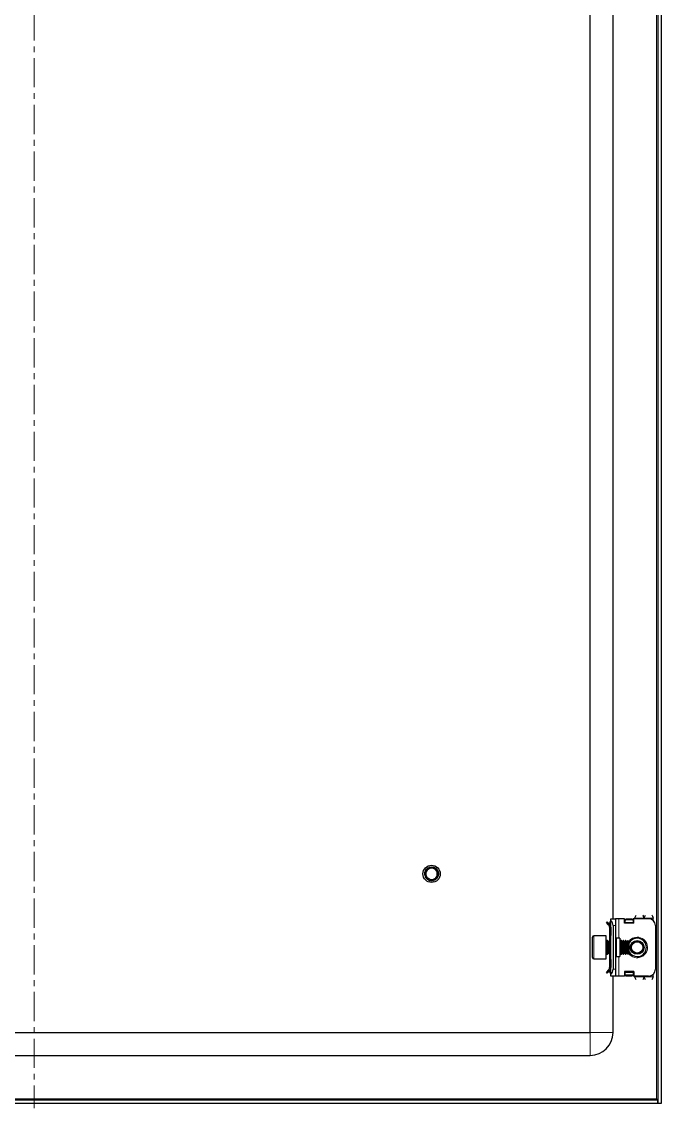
# Model space of a CAD drawing. Header units: millimetres. Extents: x -261 to 1184, y -353 to 966.
# Drawn here: x 905 to 1183.5, y -190.4 to 282.4 of the extents above; entities that cross this region are included whole.
import ezdxf

# ---------------------------------------------------------------- set-up
doc = ezdxf.new("R2010")
doc.units = ezdxf.units.MM
doc.linetypes.add('CENTERX2', pattern=[20.32, 12.7, -2.54, 2.54, -2.54])
doc.layers.add('FORMAT', color=7, linetype='Continuous')

msp = doc.modelspace()

# ---------------------------------------------------------------- linework, layer by layer
at = {"color": 7, "linetype": 'Continuous', "lineweight": 25}
for p, q in [((1181.98, 772.59), (1181.98, -188.41)), ((1183.48, 772.59), (1183.48, -188.41)), ((1152.48, -157.41), (1152.48, 741.59)), ((1162.48, -107.91), (1162.48, 692.09)), ((1080.48, -88.41), (1080.48, -88.41)), ((1080.49, -88.22), (1080.55, -87.91)), ((1080.49, -88.22), (1080.49, -88.27)), ((1080.51, -88.01), (1080.5, -88.06)), ((1080.55, -87.81), (1080.54, -87.86)), ((1080.59, -87.61), (1080.58, -87.66)), ((1080.65, -87.43), (1080.63, -87.48)), ((1080.7, -87.29), (1080.8, -87.11)), ((1080.71, -87.3), (1080.82, -87.11)), ((1081.19, -89.28), (1081.03, -88.87)), ((1081.22, -86.45), (1081.38, -86.32)), ((1081.25, -86.48), (1081.36, -86.29)), ((1081.95, -85.84), (1082.22, -85.71)), ((1082.51, -85.58), (1082.79, -85.51)), ((1082.89, -85.47), (1082.84, -85.48)), ((1084.02, -85.46), (1083.98, -85.46)), ((1084.2, -85.5), (1084.16, -85.49)), ((1084.38, -85.55), (1084.34, -85.54)), ((1084.56, -85.61), (1084.52, -85.6)), ((1084.92, -85.78), (1084.87, -85.75)), ((1085.09, -85.88), (1085.05, -85.86)), ((1085.26, -86), (1085.22, -85.97)), ((1085.26, -86), (1085.47, -86.18)), ((1085.43, -86.13), (1085.39, -86.1)), ((1085.58, -86.26), (1085.54, -86.23)), ((1085.71, -86.4), (1085.68, -86.37)), ((1086.3, -87.38), (1086.3, -87.37)), ((1086.4, -89.12), (1086.32, -89.35)), ((1086.36, -87.55), (1086.34, -87.51)), ((1086.35, -89.31), (1086.36, -89.26)), ((1086.4, -87.73), (1086.39, -87.69)), ((1086.4, -89.12), (1086.41, -89.07)), ((1086.44, -87.91), (1086.43, -87.87)), ((1086.44, -88.92), (1086.45, -88.87)), ((1086.47, -88.1), (1086.46, -88.06)), ((1086.48, -88.3), (1086.46, -88.54)), ((1086.48, -88.51), (1086.46, -88.76)), ((1086.47, -88.71), (1086.47, -88.66)), ((1086.48, -88.3), (1086.48, -88.25)), ((1086.48, -88.51), (1086.48, -88.46)), ((1081.32, -90.49), (1081.2, -90.36)), ((1081.21, -90.37), (1081.23, -90.39)), ((1081.32, -90.49), (1081.36, -90.53)), ((1081.47, -90.63), (1081.5, -90.67)), ((1081.62, -90.77), (1081.66, -90.8)), ((1081.79, -90.89), (1081.83, -90.92)), ((1082.32, -91.18), (1082.36, -91.2)), ((1083.29, -91.41), (1084.03, -91.34)), ((1084.17, -91.33), (1084.22, -91.32)), ((1084.56, -91.21), (1084.33, -91.29)), ((1084.36, -91.28), (1084.41, -91.27)), ((1084.56, -91.21), (1084.6, -91.2)), ((1084.75, -91.13), (1084.79, -91.11)), ((1085.11, -90.94), (1084.91, -91.05)), ((1084.93, -90.97), (1084.98, -91.02)), ((1084.93, -91.04), (1084.98, -91.02)), ((1161.48, -107.91), (1163.48, -107.91)), ((1161.48, -108.68), (1161.48, -107.91)), ((1161.48, -132.15), (1161.48, -108.68)), ((1163.48, -107.91), (1163.48, -110.91)), ((1164.98, -107.91), (1163.48, -107.91)), ((1167.48, -107.91), (1164.98, -107.91)), ((1167.48, -109.91), (1167.48, -107.91)), ((1167.73, -108.29), (1168.23, -107.94)), ((1168.23, -108.29), (1167.73, -108.65)), ((1167.73, -108.65), (1167.73, -108.29)), ((1167.73, -109.56), (1167.73, -108.65)), ((1168.23, -107.94), (1168.23, -108.29)), ((1168.23, -107.94), (1170.73, -107.94)), ((1168.23, -108.29), (1170.73, -108.29)), ((1170.73, -108.29), (1170.73, -107.94)), ((1170.73, -107.94), (1171.23, -108.29)), ((1171.23, -108.65), (1170.73, -108.29)), ((1171.23, -108.29), (1171.23, -108.65)), ((1171.23, -108.65), (1171.23, -109.56)), ((1171.28, -108.03), (1171.28, -109.91)), ((1171.48, -108.03), (1171.28, -108.03)), ((1171.48, -109.91), (1171.48, -107.91)), ((1177.98, -107.91), (1171.48, -107.91)), ((1171.98, -107.91), (1171.98, -107.66)), ((1179.98, -108.68), (1179.98, -107.66)), ((1159.92, -109.27), (1159.57, -109.63)), ((1160.54, -110.6), (1159.57, -109.63)), ((1160.9, -110.25), (1159.92, -109.27)), ((1160.54, -110.6), (1160.9, -110.25)), ((1160.98, -109.91), (1160.98, -110.31)), ((1160.98, -111.66), (1161.48, -111.66)), ((1160.98, -111.66), (1160.98, -115.16)), ((1161.28, -109.21), (1161.48, -109)), ((1161.48, -111.66), (1161.48, -115.16)), ((1162.48, -110.91), (1162.48, -129.91)), ((1163.48, -110.91), (1163.48, -129.91)), ((1171.48, -109.91), (1167.48, -109.91)), ((1167.73, -109.91), (1167.73, -109.56)), ((1171.23, -109.56), (1171.23, -109.91)), ((1180.98, -110.91), (1180.98, -129.91)), ((1153.48, -118.04), (1153.48, -116.01)), ((1153.48, -124.81), (1153.48, -118.04)), ((1159.48, -115.41), (1154.08, -115.41)), ((1159.48, -117.72), (1159.48, -115.41)), ((1159.48, -125.41), (1159.48, -117.72)), ((1160.1, -117.41), (1159.73, -117.41)), ((1160.48, -117.97), (1160.1, -117.41)), ((1160.1, -122.94), (1160.1, -117.41)), ((1160.87, -117.41), (1160.48, -117.97)), ((1160.48, -122.47), (1160.48, -117.97)), ((1161.1, -117.41), (1160.87, -117.41)), ((1160.87, -122.94), (1160.87, -117.41)), ((1161.48, -115.16), (1160.98, -115.16)), ((1160.98, -115.16), (1160.98, -117.41)), ((1161.48, -117.97), (1161.1, -117.41)), ((1161.1, -122.94), (1161.1, -117.41)), ((1165.48, -116.41), (1163.98, -116.41)), ((1165.48, -116.41), (1165.48, -124.41)), ((1165.87, -117.41), (1165.48, -117.97)), ((1166.1, -117.41), (1165.87, -117.41)), ((1165.87, -122.94), (1165.87, -117.41)), ((1166.48, -117.97), (1166.1, -117.41)), ((1166.1, -122.94), (1166.1, -117.41)), ((1166.87, -117.41), (1166.48, -117.97)), ((1166.48, -122.47), (1166.48, -117.97)), ((1167.1, -117.41), (1166.87, -117.41)), ((1166.87, -122.94), (1166.87, -117.41)), ((1167.48, -117.97), (1167.1, -117.41)), ((1167.1, -122.94), (1167.1, -117.41)), ((1167.87, -117.41), (1167.48, -117.97)), ((1167.48, -122.47), (1167.48, -117.97)), ((1168.1, -117.41), (1167.87, -117.41)), ((1167.87, -122.94), (1167.87, -117.41)), ((1168.48, -117.97), (1168.1, -117.41)), ((1168.1, -122.94), (1168.1, -117.41)), ((1168.87, -117.41), (1168.48, -117.97)), ((1168.48, -122.47), (1168.48, -117.97)), ((1168.93, -117.41), (1168.87, -117.41)), ((1168.87, -122.94), (1168.87, -117.41)), ((1169.48, -117.97), (1168.93, -117.41)), ((1168.93, -118.8), (1168.93, -117.41)), ((1169.48, -119.1), (1169.48, -117.97)), ((1160.1, -123.41), (1160.48, -122.86)), ((1160.1, -123.41), (1160.1, -122.94)), ((1160.48, -122.86), (1160.48, -122.47)), ((1160.48, -122.86), (1160.87, -123.41)), ((1160.87, -123.41), (1160.87, -122.94)), ((1161.1, -123.41), (1161.48, -122.86)), ((1161.1, -123.41), (1161.1, -122.94)), ((1165.48, -122.86), (1165.87, -123.41)), ((1165.87, -123.41), (1165.87, -122.94)), ((1166.1, -123.41), (1166.48, -122.86)), ((1166.1, -123.41), (1166.1, -122.94)), ((1166.48, -122.86), (1166.48, -122.47)), ((1166.48, -122.86), (1166.87, -123.41)), ((1166.87, -123.41), (1166.87, -122.94)), ((1167.1, -123.41), (1167.48, -122.86)), ((1167.1, -123.41), (1167.1, -122.94)), ((1167.48, -122.86), (1167.48, -122.47)), ((1167.48, -122.86), (1167.87, -123.41)), ((1167.87, -123.41), (1167.87, -122.94)), ((1168.1, -123.41), (1168.48, -122.86)), ((1168.1, -123.41), (1168.1, -122.94)), ((1168.48, -122.86), (1168.48, -122.47)), ((1168.48, -122.86), (1168.87, -123.41)), ((1168.87, -123.41), (1168.87, -122.94)), ((1168.93, -123.41), (1168.93, -118.8)), ((1168.93, -123.41), (1169.48, -122.86)), ((1169.48, -122.86), (1169.48, -119.1)), ((1154.08, -125.41), (1159.48, -125.41)), ((1159.73, -123.41), (1160.1, -123.41)), ((1160.87, -123.41), (1161.1, -123.41)), ((1160.98, -123.41), (1160.98, -125.66)), ((1160.98, -125.66), (1160.98, -129.16)), ((1160.98, -125.66), (1161.48, -125.66)), ((1161.48, -125.66), (1161.48, -129.16)), ((1163.98, -124.41), (1165.48, -124.41)), ((1165.87, -123.41), (1166.1, -123.41)), ((1166.87, -123.41), (1167.1, -123.41)), ((1167.87, -123.41), (1168.1, -123.41)), ((1168.87, -123.41), (1168.93, -123.41)), ((1160.54, -130.22), (1159.57, -131.2)), ((1159.92, -131.55), (1159.57, -131.2)), ((1160.9, -130.58), (1159.92, -131.55)), ((1160.54, -130.22), (1160.9, -130.58)), ((1160.98, -129.16), (1161.48, -129.16)), ((1160.98, -130.91), (1160.98, -130.45)), ((1161.48, -131.83), (1161.28, -131.62)), ((1161.48, -132.91), (1161.48, -132.15)), ((1163.48, -129.91), (1163.48, -132.91)), ((1171.48, -130.91), (1167.48, -130.91)), ((1167.48, -130.91), (1167.48, -132.91)), ((1167.73, -131.27), (1167.73, -130.91)), ((1167.73, -132.18), (1167.73, -131.27)), ((1167.73, -132.18), (1168.23, -132.53)), ((1167.73, -132.53), (1167.73, -132.18)), ((1170.73, -132.53), (1171.23, -132.18)), ((1171.23, -130.91), (1171.23, -131.27)), ((1171.23, -131.27), (1171.23, -132.18)), ((1171.23, -132.18), (1171.23, -132.53)), ((1171.28, -130.91), (1171.28, -132.8)), ((1171.48, -130.91), (1171.48, -132.91)), ((1179.98, -133.16), (1179.98, -132.15)), ((1163.48, -132.91), (1161.48, -132.91)), ((1162.48, -157.41), (1162.48, -132.91)), ((1164.98, -132.91), (1163.48, -132.91)), ((1167.48, -132.91), (1164.98, -132.91)), ((1168.23, -132.89), (1167.73, -132.53)), ((1170.73, -132.53), (1168.23, -132.53)), ((1168.23, -132.53), (1168.23, -132.89)), ((1170.73, -132.89), (1168.23, -132.89)), ((1170.73, -132.89), (1170.73, -132.53)), ((1171.23, -132.53), (1170.73, -132.89)), ((1171.28, -132.8), (1171.48, -132.8)), ((1177.98, -132.91), (1171.48, -132.91)), ((1171.98, -133.16), (1171.98, -132.91)), ((668.48, -157.41), (1152.48, -157.41)), ((668.48, -167.41), (1152.48, -167.41)), ((1181.78, -186.91), (639.18, -186.91)), ((1181.78, -188.41), (639.18, -188.41)), ((1181.38, -186.31), (1181.63, -186.91)), ((1181.78, -186.91), (1181.78, -188.41)), ((1183.48, -188.41), (1181.98, -188.41))]:
    msp.add_line(p, q, dxfattribs=at)
at = {"color": 8, "linetype": 'Continuous', "lineweight": 18}
for p, q in [((1181.38, 770.49), (1181.38, -186.31)), ((1164.98, -107.91), (1164.98, -116.41)), ((1171.98, -107.66), (1175.98, -107.66)), ((1179.98, -107.66), (1175.98, -107.66)), ((1161.48, -109.91), (1160.98, -109.91)), ((1161.48, -109.41), (1161.28, -109.21)), ((1163.48, -110.91), (1162.48, -110.91)), ((1171.23, -109.56), (1167.73, -109.56)), ((1154.08, -115.41), (1154.08, -117.72)), ((1154.08, -117.72), (1154.08, -125.41)), ((1159.73, -117.41), (1159.73, -123.41)), ((1163.98, -116.41), (1163.98, -124.41)), ((1164.98, -124.41), (1164.98, -132.91)), ((1161.48, -130.91), (1160.98, -130.91)), ((1161.48, -131.41), (1161.28, -131.62)), ((1162.48, -129.91), (1163.48, -129.91)), ((1167.73, -131.27), (1171.23, -131.27)), ((1175.98, -133.16), (1171.98, -133.16)), ((1179.98, -133.16), (1175.98, -133.16)), ((1152.48, -157.41), (1152.48, -167.41)), ((1152.48, -157.41), (1162.48, -157.41)), ((1181.38, -186.31), (639.58, -186.31))]:
    msp.add_line(p, q, dxfattribs=at)
at = {"color": 7, "linetype": 'Continuous', "lineweight": 25}
for centre, radius in [((1083.48, -88.41), 3.75), ((1172.98, -120.41), 3), ((1172.98, -120.41), 2.76), ((1172.98, -120.41), 2.45)]:
    msp.add_circle(centre, radius, dxfattribs=at)
for centre, radius, start, end in [((1083.48, -88.41), 3, 180, 220.7437), ((1083.48, -88.41), 2.5, 168.5944, 190.5165), ((1083.48, -88.41), 2.5, 108.5944, 168.5944), ((1083.48, -88.41), 2.5, 48.5944, 108.5944), ((1083.48, -88.41), 2.5, 288.5944, 348.5944), ((1083.48, -88.41), 2.5, 348.5944, 48.5944), ((1083.48, -88.41), 3, 239.9286, 266.2193), ((1083.48, -88.41), 2.5, 255.8881, 288.5944), ((1159.48, -110.91), 3, 0, 48.1897), ((1177.98, -110.91), 3, 0, 90), ((1161.98, -109.91), 1, 135, 180), ((1154.08, -116.01), 0.6, 90, 180), ((1159.73, -117.16), 0.25, 180, 270), ((1163.98, -115.91), 0.5, 180, 270), ((1172.98, -120.41), 4, 270, 151.045), ((1172.98, -120.41), 4, 208.955, 270), ((1154.08, -124.81), 0.6, 180, 270), ((1159.73, -123.66), 0.25, 90, 180), ((1163.98, -124.91), 0.5, 90, 180), ((1161.98, -130.91), 1, 180, 225), ((1159.48, -129.91), 3, 311.8103, 0), ((1177.98, -129.91), 3, 270, 0), ((1152.48, -157.41), 10, 270, 0)]:
    msp.add_arc(centre, radius, start, end, dxfattribs=at)
at = {"color": 8, "linetype": 'Continuous', "lineweight": 18}
for start, end in [(215.4622, 90), (90, 144.5378)]:
    msp.add_arc((1172.98, -120.41), 4.5, start, end, dxfattribs=at)
at = {"color": 7, "linetype": 'Continuous', "lineweight": 25}
for points, knots in [([(1080.97, -88.13), (1080.97, -88.14), (1080.95, -88.17), (1080.91, -88.22), (1080.86, -88.28), (1080.79, -88.33), (1080.71, -88.37), (1080.63, -88.4), (1080.55, -88.41), (1080.51, -88.41), (1080.48, -88.41)], [0, 0, 0, 0, 0.0602215, 0.1811302, 0.3019881, 0.4228095, 0.5894372, 0.7560296, 0.8771102, 1, 1, 1, 1]), ([(1080.48, -88.42), (1080.48, -88.37), (1080.48, -88.29), (1080.5, -88.22), (1080.5, -88.19)], [0, 0, 0, 0, 0.659859, 1, 1, 1, 1]), ([(1080.48, -88.42), (1080.52, -88.41), (1080.58, -88.37), (1080.67, -88.35), (1080.73, -88.34), (1080.76, -88.34)], [0, 0, 0, 0, 0.371226, 0.708872, 1, 1, 1, 1]), ([(1081.41, -90.2), (1081.39, -90.17), (1081.14, -89.95), (1080.8, -89.49), (1080.56, -88.88), (1080.5, -88.53), (1080.48, -88.41)], [0, 0, 0, 0, 0.050685, 0.485619, 0.826643, 1, 1, 1, 1]), ([(1080.49, -88.22), (1080.52, -88.2), (1080.59, -88.17), (1080.68, -88.16), (1080.78, -88.16), (1080.86, -88.17), (1080.91, -88.19), (1080.93, -88.2)], [0, 0, 0, 0, 0.235039, 0.445532, 0.651268, 0.847853, 1, 1, 1, 1]), ([(1080.84, -88.29), (1080.81, -88.27), (1080.75, -88.25), (1080.66, -88.24), (1080.57, -88.24), (1080.52, -88.26), (1080.49, -88.27)], [0, 0, 0, 0, 0.237597, 0.516729, 0.755527, 1, 1, 1, 1]), ([(1080.95, -88.17), (1080.92, -88.15), (1080.87, -88.11), (1080.78, -88.08), (1080.69, -88.05), (1080.59, -88.05), (1080.53, -88.06), (1080.5, -88.06)], [0, 0, 0, 0, 0.189173, 0.404697, 0.62022, 0.807935, 1, 1, 1, 1]), ([(1080.51, -88.01), (1080.55, -88), (1080.61, -87.98), (1080.71, -87.97), (1080.8, -87.98), (1080.88, -88.01), (1080.94, -88.04), (1080.97, -88.06), (1080.98, -88.07)], [0, 0, 0, 0, 0.214065, 0.402363, 0.585629, 0.760234, 0.923894, 1, 1, 1, 1]), ([(1081.01, -88.06), (1081, -88.05), (1080.97, -88.02), (1080.9, -87.96), (1080.82, -87.91), (1080.73, -87.87), (1080.63, -87.85), (1080.57, -87.86), (1080.54, -87.86)], [0, 0, 0, 0, 0.069872, 0.258455, 0.446951, 0.635422, 0.81547, 1, 1, 1, 1]), ([(1080.55, -87.81), (1080.55, -87.76), (1080.57, -87.68), (1080.6, -87.6), (1080.61, -87.58)], [0, 0, 0, 0, 0.657988, 1, 1, 1, 1]), ([(1080.55, -87.81), (1080.58, -87.8), (1080.65, -87.79), (1080.74, -87.79), (1080.83, -87.82), (1080.9, -87.85), (1080.96, -87.89), (1080.99, -87.93), (1081.01, -87.94)], [0, 0, 0, 0, 0.208898, 0.388587, 0.562428, 0.727295, 0.881578, 1, 1, 1, 1]), ([(1081.01, -87.92), (1081, -87.9), (1080.96, -87.85), (1080.9, -87.79), (1080.83, -87.74), (1080.75, -87.7), (1080.67, -87.67), (1080.61, -87.66), (1080.58, -87.66)], [0, 0, 0, 0, 0.137266, 0.30795, 0.478578, 0.649185, 0.822833, 1, 1, 1, 1]), ([(1080.59, -87.61), (1080.62, -87.61), (1080.68, -87.61), (1080.77, -87.63), (1080.85, -87.66), (1080.92, -87.7), (1080.97, -87.75), (1081.01, -87.81), (1081.03, -87.84), (1081.04, -87.86)], [0, 0, 0, 0, 0.165667, 0.330522, 0.488809, 0.638525, 0.778629, 0.909213, 1, 1, 1, 1]), ([(1081.01, -87.78), (1081.01, -87.76), (1080.98, -87.72), (1080.93, -87.66), (1080.86, -87.59), (1080.78, -87.53), (1080.71, -87.5), (1080.66, -87.48), (1080.63, -87.48)], [0, 0, 0, 0, 0.076151, 0.276704, 0.47712, 0.677473, 0.837574, 1, 1, 1, 1]), ([(1080.65, -87.43), (1080.86, -87.01), (1081.17, -86.36), (1081.76, -85.97), (1081.96, -85.83)], [0, 0, 0, 0, 0.657042, 1, 1, 1, 1]), ([(1080.65, -87.43), (1080.68, -87.44), (1080.73, -87.44), (1080.81, -87.48), (1080.88, -87.52), (1080.94, -87.57), (1080.99, -87.63), (1081.02, -87.69), (1081.04, -87.75), (1081.04, -87.78), (1081.04, -87.79)], [0, 0, 0, 0, 0.154027, 0.307095, 0.452862, 0.590123, 0.718565, 0.838856, 0.95247, 1, 1, 1, 1]), ([(1080.72, -87.3), (1080.74, -87.24), (1080.77, -87.12), (1080.83, -87), (1080.87, -86.94)], [0, 0, 0, 0, 0.462482, 1, 1, 1, 1]), ([(1080.85, -87.03), (1080.88, -86.96), (1080.96, -86.74), (1081.13, -86.58), (1081.24, -86.48)], [0, 0, 0, 0, 0.3337892, 1, 1, 1, 1]), ([(1080.94, -86.89), (1080.95, -86.84), (1081.06, -86.54), (1081.3, -86.33), (1081.51, -86.16)], [0, 0, 0, 0, 0.171865, 1, 1, 1, 1]), ([(1080.98, -88.08), (1080.97, -88.19), (1080.95, -88.45), (1081, -88.72), (1081.03, -88.87)], [0, 0, 0, 0, 0.408521, 1, 1, 1, 1]), ([(1081.03, -87.92), (1081.03, -87.93), (1081.02, -87.97), (1081, -88.03), (1080.98, -88.07), (1080.98, -88.08)], [0, 0, 0, 0, 0.157682, 0.80304, 1, 1, 1, 1]), ([(1082.33, -86.05), (1082.26, -86.09), (1081.94, -86.27), (1081.45, -86.74), (1081.14, -87.33), (1081.05, -87.67), (1081.03, -87.72)], [0, 0, 0, 0, 0.104785, 0.513079, 0.918136, 1, 1, 1, 1]), ([(1081.03, -87.72), (1081.04, -87.76), (1081.05, -87.82), (1081.04, -87.89), (1081.03, -87.92)], [0, 0, 0, 0, 0.544473, 1, 1, 1, 1]), ([(1081.22, -86.45), (1081.21, -86.45), (1081.2, -86.47), (1081.18, -86.49), (1081.17, -86.5)], [0, 0, 0, 0, 0.2967964, 1, 1, 1, 1]), ([(1082.48, -90.65), (1082.4, -90.61), (1082.08, -90.45), (1081.57, -90.04), (1081.32, -89.53), (1081.19, -89.28)], [0, 0, 0, 0, 0.130652, 0.560007, 1, 1, 1, 1]), ([(1081.34, -86.31), (1081.34, -86.32), (1081.33, -86.33), (1081.32, -86.34), (1081.31, -86.34)], [0, 0, 0, 0, 0.484232, 1, 1, 1, 1]), ([(1081.48, -86.18), (1081.47, -86.19), (1081.46, -86.2), (1081.45, -86.21), (1081.44, -86.21)], [0, 0, 0, 0, 0.485158, 1, 1, 1, 1]), ([(1081.62, -86.06), (1081.62, -86.07), (1081.6, -86.08), (1081.59, -86.09), (1081.59, -86.09)], [0, 0, 0, 0, 0.484546, 1, 1, 1, 1]), ([(1081.78, -85.95), (1081.77, -85.95), (1081.76, -85.96), (1081.75, -85.97), (1081.74, -85.97)], [0, 0, 0, 0, 0.4826873, 1, 1, 1, 1]), ([(1081.78, -85.95), (1081.79, -85.94), (1081.84, -85.9), (1081.9, -85.88), (1081.94, -85.86)], [0, 0, 0, 0, 0.230751, 1, 1, 1, 1]), ([(1081.95, -85.84), (1081.94, -85.84), (1081.93, -85.85), (1081.91, -85.86), (1081.91, -85.86)], [0, 0, 0, 0, 0.480194, 1, 1, 1, 1]), ([(1081.95, -85.84), (1081.98, -85.86), (1082.04, -85.89), (1082.11, -85.96), (1082.14, -86.01), (1082.16, -86.04)], [0, 0, 0, 0, 0.3628583, 0.6934345, 1, 1, 1, 1]), ([(1082.31, -86.1), (1082.29, -86.09), (1082.25, -86.09), (1082.19, -86.06), (1082.11, -86.01), (1082.03, -85.93), (1081.98, -85.87), (1081.96, -85.83)], [0, 0, 0, 0, 0.084477, 0.253367, 0.470159, 0.686909, 1, 1, 1, 1]), ([(1082.13, -85.74), (1082.12, -85.74), (1082.1, -85.75), (1082.09, -85.76), (1082.08, -85.76)], [0, 0, 0, 0, 0.477867, 1, 1, 1, 1]), ([(1082.24, -86.04), (1082.24, -86.02), (1082.23, -85.97), (1082.19, -85.9), (1082.15, -85.82), (1082.1, -85.78), (1082.08, -85.76)], [0, 0, 0, 0, 0.154183, 0.462567, 0.728091, 1, 1, 1, 1]), ([(1082.13, -85.74), (1082.16, -85.76), (1082.21, -85.8), (1082.28, -85.87), (1082.33, -85.95), (1082.35, -86.02), (1082.36, -86.05), (1082.36, -86.06)], [0, 0, 0, 0, 0.260762, 0.494805, 0.723794, 0.94279, 1, 1, 1, 1]), ([(1082.31, -85.65), (1082.31, -85.65), (1082.29, -85.66), (1082.28, -85.67), (1082.27, -85.67)], [0, 0, 0, 0, 0.4764859, 1, 1, 1, 1]), ([(1082.4, -86.07), (1082.41, -86.05), (1082.41, -86), (1082.4, -85.91), (1082.37, -85.82), (1082.33, -85.74), (1082.29, -85.69), (1082.27, -85.67)], [0, 0, 0, 0, 0.114393, 0.350182, 0.585971, 0.790611, 1, 1, 1, 1]), ([(1082.31, -85.65), (1082.33, -85.64), (1082.39, -85.62), (1082.46, -85.6), (1082.51, -85.6)], [0, 0, 0, 0, 0.301025, 1, 1, 1, 1]), ([(1082.31, -85.65), (1082.34, -85.67), (1082.39, -85.72), (1082.45, -85.8), (1082.49, -85.88), (1082.51, -85.96), (1082.52, -86.03), (1082.51, -86.06), (1082.51, -86.07)], [0, 0, 0, 0, 0.218347, 0.41099, 0.598711, 0.777744, 0.945667, 1, 1, 1, 1]), ([(1082.69, -86.04), (1082.67, -86.05), (1082.63, -86.06), (1082.55, -86.07), (1082.45, -86.07), (1082.38, -86.06), (1082.34, -86.05), (1082.33, -86.05)], [0, 0, 0, 0, 0.099011, 0.388276, 0.61301, 0.895384, 1, 1, 1, 1]), ([(1082.51, -85.58), (1082.5, -85.58), (1082.48, -85.59), (1082.47, -85.59), (1082.46, -85.59)], [0, 0, 0, 0, 0.4765794, 1, 1, 1, 1]), ([(1082.54, -86.07), (1082.54, -86.07), (1082.55, -86.03), (1082.56, -85.96), (1082.56, -85.86), (1082.54, -85.76), (1082.51, -85.67), (1082.48, -85.62), (1082.46, -85.59)], [0, 0, 0, 0, 0.019058, 0.219488, 0.419831, 0.620151, 0.807785, 1, 1, 1, 1]), ([(1082.51, -85.58), (1082.53, -85.6), (1082.58, -85.65), (1082.62, -85.74), (1082.65, -85.82), (1082.66, -85.9), (1082.65, -85.98), (1082.64, -86.02), (1082.64, -86.03)], [0, 0, 0, 0, 0.213002, 0.396975, 0.575181, 0.744364, 0.902779, 1, 1, 1, 1]), ([(1082.7, -85.52), (1082.69, -85.52), (1082.68, -85.52), (1082.66, -85.53), (1082.65, -85.53)], [0, 0, 0, 0, 0.478977, 1, 1, 1, 1]), ([(1082.66, -86.03), (1082.67, -86.01), (1082.69, -85.95), (1082.71, -85.87), (1082.72, -85.78), (1082.71, -85.66), (1082.67, -85.58), (1082.65, -85.53)], [0, 0, 0, 0, 0.147065, 0.321231, 0.495346, 0.669443, 1, 1, 1, 1]), ([(1082.95, -85.81), (1082.95, -85.83), (1082.92, -85.88), (1082.86, -85.95), (1082.77, -86.01), (1082.71, -86.03), (1082.69, -86.04)], [0, 0, 0, 0, 0.153621, 0.528305, 0.811762, 1, 1, 1, 1]), ([(1082.7, -85.52), (1082.72, -85.55), (1082.76, -85.6), (1082.79, -85.69), (1082.8, -85.77), (1082.79, -85.86), (1082.78, -85.93), (1082.75, -85.99), (1082.73, -86.02), (1082.73, -86.03)], [0, 0, 0, 0, 0.1954613, 0.3596487, 0.5176065, 0.6667879, 0.8062679, 0.9362427, 1, 1, 1, 1]), ([(1082.77, -85.98), (1082.77, -85.98), (1082.81, -85.93), (1082.84, -85.85), (1082.87, -85.73), (1082.87, -85.65), (1082.86, -85.56), (1082.85, -85.51), (1082.84, -85.48)], [0, 0, 0, 0, 0.001313, 0.309582, 0.493731, 0.677835, 0.837663, 1, 1, 1, 1]), ([(1082.89, -85.47), (1082.9, -85.5), (1082.92, -85.55), (1082.94, -85.64), (1082.94, -85.72), (1082.92, -85.8), (1082.89, -85.89), (1082.84, -85.94), (1082.81, -85.98)], [0, 0, 0, 0, 0.162579, 0.32416, 0.478216, 0.623372, 0.759205, 1, 1, 1, 1]), ([(1082.81, -85.98), (1082.83, -85.96), (1082.88, -85.92), (1082.93, -85.86), (1082.95, -85.82), (1082.95, -85.81)], [0, 0, 0, 0, 0.41332, 0.833507, 1, 1, 1, 1]), ([(1082.84, -85.49), (1082.86, -85.48), (1082.98, -85.44), (1083.11, -85.43), (1083.22, -85.43)], [0, 0, 0, 0, 0.1698709, 1, 1, 1, 1]), ([(1082.89, -85.47), (1082.92, -85.47), (1083.24, -85.41), (1083.88, -85.4), (1084.53, -85.58), (1084.87, -85.75), (1084.93, -85.79)], [0, 0, 0, 0, 0.044285, 0.46488, 0.894202, 1, 1, 1, 1]), ([(1084.93, -86.09), (1084.87, -86.06), (1084.54, -85.88), (1083.87, -85.7), (1083.25, -85.74), (1082.95, -85.81), (1082.95, -85.81)], [0, 0, 0, 0, 0.102158, 0.551599, 0.99962, 1, 1, 1, 1]), ([(1083.32, -85.44), (1083.39, -85.43), (1083.55, -85.4), (1083.72, -85.42), (1083.83, -85.43)], [0, 0, 0, 0, 0.399625, 1, 1, 1, 1]), ([(1083.98, -85.47), (1084.03, -85.48), (1084.18, -85.48), (1084.32, -85.53), (1084.42, -85.56)], [0, 0, 0, 0, 0.353316, 1, 1, 1, 1]), ([(1084.85, -86.07), (1084.85, -86.06), (1084.85, -86.03), (1084.86, -85.97), (1084.88, -85.88), (1084.92, -85.82), (1084.93, -85.79)], [0, 0, 0, 0, 0.058255, 0.305509, 0.64716, 1, 1, 1, 1]), ([(1084.92, -85.78), (1084.92, -85.81), (1084.92, -85.88), (1084.9, -85.98), (1084.87, -86.03), (1084.86, -86.06)], [0, 0, 0, 0, 0.371432, 0.710618, 1, 1, 1, 1]), ([(1084.93, -86.09), (1084.95, -86.07), (1084.99, -86.02), (1085.03, -85.94), (1085.04, -85.88), (1085.05, -85.86)], [0, 0, 0, 0, 0.351509, 0.671861, 1, 1, 1, 1]), ([(1085.14, -86.54), (1085.13, -86.53), (1085.09, -86.5), (1085.04, -86.43), (1084.99, -86.35), (1084.96, -86.26), (1084.94, -86.18), (1084.93, -86.12), (1084.93, -86.09)], [0, 0, 0, 0, 0.066273, 0.267344, 0.423096, 0.618734, 0.814089, 1, 1, 1, 1]), ([(1085.09, -85.88), (1085.09, -85.92), (1085.09, -85.99), (1085.06, -86.08), (1085.01, -86.16), (1084.98, -86.21), (1084.95, -86.23), (1084.95, -86.23)], [0, 0, 0, 0, 0.275174, 0.522846, 0.765225, 0.99702, 1, 1, 1, 1]), ([(1084.95, -90.97), (1085.02, -90.92), (1085.37, -90.69), (1085.86, -90.18), (1086.08, -89.63), (1086.19, -89.38)], [0, 0, 0, 0, 0.128781, 0.613629, 1, 1, 1, 1]), ([(1084.97, -86.28), (1084.98, -86.28), (1085.02, -86.25), (1085.08, -86.2), (1085.15, -86.13), (1085.19, -86.05), (1085.21, -86), (1085.22, -85.97)], [0, 0, 0, 0, 0.084965, 0.329338, 0.573716, 0.784411, 1, 1, 1, 1]), ([(1085.26, -86), (1085.26, -86.03), (1085.25, -86.1), (1085.21, -86.19), (1085.16, -86.27), (1085.1, -86.33), (1085.05, -86.37), (1085.02, -86.38), (1085.01, -86.38)], [0, 0, 0, 0, 0.222831, 0.420099, 0.612409, 0.79585, 0.967895, 1, 1, 1, 1]), ([(1085.03, -86.41), (1085.03, -86.41), (1085.06, -86.4), (1085.13, -86.37), (1085.21, -86.32), (1085.29, -86.25), (1085.35, -86.18), (1085.37, -86.12), (1085.39, -86.1)], [0, 0, 0, 0, 0.002693, 0.20821, 0.413641, 0.619057, 0.807274, 1, 1, 1, 1]), ([(1085.43, -86.13), (1085.42, -86.16), (1085.4, -86.23), (1085.35, -86.31), (1085.29, -86.38), (1085.22, -86.43), (1085.15, -86.46), (1085.1, -86.47), (1085.08, -86.48)], [0, 0, 0, 0, 0.203485, 0.379971, 0.551008, 0.713426, 0.865499, 1, 1, 1, 1]), ([(1085.13, -86.49), (1085.16, -86.49), (1085.23, -86.47), (1085.32, -86.44), (1085.4, -86.38), (1085.48, -86.32), (1085.52, -86.26), (1085.54, -86.23)], [0, 0, 0, 0, 0.190996, 0.383798, 0.576553, 0.78528, 1, 1, 1, 1]), ([(1085.58, -86.62), (1085.58, -86.62), (1085.55, -86.63), (1085.5, -86.65), (1085.41, -86.66), (1085.31, -86.64), (1085.21, -86.6), (1085.16, -86.55), (1085.14, -86.54)], [0, 0, 0, 0, 0.045866, 0.230744, 0.387461, 0.658246, 0.861978, 1, 1, 1, 1]), ([(1085.58, -86.26), (1085.56, -86.3), (1085.53, -86.36), (1085.47, -86.43), (1085.41, -86.48), (1085.34, -86.52), (1085.27, -86.55), (1085.22, -86.55), (1085.2, -86.55)], [0, 0, 0, 0, 0.211659, 0.390361, 0.562352, 0.724819, 0.876696, 1, 1, 1, 1]), ([(1085.22, -86.57), (1085.23, -86.57), (1085.29, -86.57), (1085.39, -86.55), (1085.5, -86.51), (1085.6, -86.45), (1085.65, -86.4), (1085.68, -86.37)], [0, 0, 0, 0, 0.046579, 0.362688, 0.551736, 0.740753, 1, 1, 1, 1]), ([(1085.22, -86.6), (1085.25, -86.61), (1085.31, -86.63), (1085.41, -86.64), (1085.5, -86.64), (1085.56, -86.62), (1085.58, -86.62)], [0, 0, 0, 0, 0.251795, 0.502165, 0.752314, 1, 1, 1, 1]), ([(1085.71, -86.4), (1085.69, -86.43), (1085.66, -86.48), (1085.6, -86.53), (1085.53, -86.58), (1085.45, -86.61), (1085.38, -86.62), (1085.32, -86.62), (1085.28, -86.61), (1085.26, -86.61)], [0, 0, 0, 0, 0.169226, 0.337427, 0.497935, 0.649179, 0.790582, 0.922688, 1, 1, 1, 1]), ([(1086.32, -88.45), (1086.32, -88.38), (1086.3, -87.99), (1086.12, -87.32), (1085.75, -86.84), (1085.58, -86.62)], [0, 0, 0, 0, 0.108003, 0.585763, 1, 1, 1, 1]), ([(1085.71, -86.4), (1085.83, -86.55), (1086.11, -86.9), (1086.4, -87.56), (1086.46, -88.07), (1086.48, -88.33)], [0, 0, 0, 0, 0.274163, 0.639603, 1, 1, 1, 1]), ([(1085.8, -86.53), (1085.84, -86.57), (1085.97, -86.71), (1086.07, -86.88), (1086.13, -87)], [0, 0, 0, 0, 0.288707, 1, 1, 1, 1]), ([(1086.12, -89.83), (1086.11, -89.85), (1086.04, -90.03), (1085.92, -90.18), (1085.81, -90.31)], [0, 0, 0, 0, 0.128161, 1, 1, 1, 1]), ([(1086.19, -89.38), (1086.18, -89.38), (1086.15, -89.37), (1086.1, -89.34), (1086.04, -89.3), (1085.99, -89.24), (1085.95, -89.17), (1085.92, -89.06), (1085.92, -88.97), (1085.93, -88.92), (1085.93, -88.91)], [0, 0, 0, 0, 0.0227609, 0.1922433, 0.3468958, 0.4775346, 0.5886768, 0.7833339, 0.9686236, 1, 1, 1, 1]), ([(1085.92, -88.98), (1085.92, -89.01), (1085.93, -89.08), (1085.97, -89.16), (1086.02, -89.24), (1086.08, -89.3), (1086.14, -89.35), (1086.17, -89.37), (1086.19, -89.38)], [0, 0, 0, 0, 0.182737, 0.363423, 0.543947, 0.724373, 0.904747, 1, 1, 1, 1]), ([(1086.35, -89.31), (1086.32, -89.3), (1086.26, -89.3), (1086.18, -89.28), (1086.1, -89.24), (1086.04, -89.19), (1085.99, -89.14), (1085.95, -89.08), (1085.93, -89.03), (1085.92, -89.01), (1085.92, -89.01)], [0, 0, 0, 0, 0.159812, 0.318711, 0.470648, 0.614013, 0.748131, 0.873387, 0.991083, 1, 1, 1, 1]), ([(1085.93, -88.91), (1085.94, -88.88), (1085.96, -88.8), (1086.02, -88.7), (1086.08, -88.61), (1086.15, -88.55), (1086.22, -88.5), (1086.28, -88.47), (1086.31, -88.46), (1086.32, -88.45)], [0, 0, 0, 0, 0.1251657, 0.3367685, 0.4886747, 0.6403706, 0.7919615, 0.9435026, 1, 1, 1, 1]), ([(1085.94, -88.95), (1085.95, -88.97), (1085.97, -89.02), (1086.03, -89.08), (1086.1, -89.15), (1086.19, -89.21), (1086.27, -89.24), (1086.33, -89.26), (1086.36, -89.26)], [0, 0, 0, 0, 0.112687, 0.266978, 0.464332, 0.661607, 0.829157, 1, 1, 1, 1]), ([(1086.4, -89.12), (1086.36, -89.12), (1086.3, -89.13), (1086.21, -89.12), (1086.12, -89.09), (1086.05, -89.05), (1085.99, -89), (1085.96, -88.96), (1085.95, -88.94)], [0, 0, 0, 0, 0.207037, 0.38272, 0.55212, 0.712365, 0.86221, 1, 1, 1, 1]), ([(1086.44, -88.92), (1086.41, -88.93), (1086.34, -88.95), (1086.24, -88.95), (1086.16, -88.93), (1086.08, -88.9), (1086.01, -88.86), (1085.98, -88.83), (1085.96, -88.81)], [0, 0, 0, 0, 0.205811, 0.38496, 0.558827, 0.724121, 0.878934, 1, 1, 1, 1]), ([(1085.98, -88.86), (1086, -88.89), (1086.04, -88.93), (1086.12, -88.99), (1086.21, -89.04), (1086.31, -89.06), (1086.38, -89.07), (1086.41, -89.07)], [0, 0, 0, 0, 0.183111, 0.381533, 0.579913, 0.787111, 1, 1, 1, 1]), ([(1086.01, -88.73), (1086.03, -88.75), (1086.08, -88.79), (1086.17, -88.84), (1086.26, -88.87), (1086.36, -88.88), (1086.42, -88.87), (1086.45, -88.87)], [0, 0, 0, 0, 0.19243, 0.403622, 0.614801, 0.805152, 1, 1, 1, 1]), ([(1086.47, -88.71), (1086.44, -88.73), (1086.37, -88.75), (1086.27, -88.76), (1086.18, -88.76), (1086.1, -88.74), (1086.04, -88.72), (1086.02, -88.7), (1086.02, -88.7)], [0, 0, 0, 0, 0.227908, 0.430276, 0.627707, 0.816134, 0.99284, 1, 1, 1, 1]), ([(1086.09, -88.61), (1086.09, -88.62), (1086.13, -88.64), (1086.2, -88.66), (1086.3, -88.68), (1086.39, -88.68), (1086.44, -88.67), (1086.47, -88.66)], [0, 0, 0, 0, 0.050156, 0.304513, 0.55888, 0.776903, 1, 1, 1, 1]), ([(1086.48, -88.51), (1086.45, -88.52), (1086.39, -88.55), (1086.29, -88.58), (1086.21, -88.58), (1086.15, -88.57), (1086.13, -88.57)], [0, 0, 0, 0, 0.293779, 0.558982, 0.818494, 1, 1, 1, 1]), ([(1086.22, -87.19), (1086.22, -87.19), (1086.3, -87.31), (1086.33, -87.44), (1086.36, -87.57)], [0, 0, 0, 0, 0.025928, 1, 1, 1, 1]), ([(1086.36, -89.24), (1086.35, -89.27), (1086.34, -89.38), (1086.28, -89.48), (1086.24, -89.56)], [0, 0, 0, 0, 0.218168, 1, 1, 1, 1]), ([(1086.26, -88.48), (1086.28, -88.48), (1086.32, -88.49), (1086.4, -88.48), (1086.46, -88.47), (1086.48, -88.46)], [0, 0, 0, 0, 0.236131, 0.613435, 1, 1, 1, 1]), ([(1086.37, -87.67), (1086.39, -87.71), (1086.45, -87.86), (1086.46, -88.02), (1086.47, -88.14)], [0, 0, 0, 0, 0.2829098, 1, 1, 1, 1]), ([(1081.21, -90.37), (1081.23, -90.35), (1081.26, -90.3), (1081.32, -90.24), (1081.38, -90.21), (1081.41, -90.2), (1081.41, -90.2)], [0, 0, 0, 0, 0.315056, 0.630194, 0.945514, 1, 1, 1, 1]), ([(1081.77, -90.24), (1081.74, -90.23), (1081.69, -90.22), (1081.6, -90.22), (1081.52, -90.23), (1081.44, -90.25), (1081.33, -90.3), (1081.27, -90.36), (1081.23, -90.39)], [0, 0, 0, 0, 0.149407, 0.278563, 0.407661, 0.536722, 0.727045, 1, 1, 1, 1]), ([(1081.32, -90.49), (1081.34, -90.47), (1081.37, -90.42), (1081.43, -90.35), (1081.49, -90.3), (1081.56, -90.26), (1081.64, -90.24), (1081.71, -90.24), (1081.76, -90.25), (1081.79, -90.25)], [0, 0, 0, 0, 0.1594459, 0.3180339, 0.4699832, 0.6134801, 0.7476486, 0.8728556, 1, 1, 1, 1]), ([(1081.84, -90.29), (1081.83, -90.29), (1081.8, -90.29), (1081.73, -90.3), (1081.65, -90.32), (1081.57, -90.35), (1081.49, -90.4), (1081.42, -90.45), (1081.38, -90.5), (1081.36, -90.53)], [0, 0, 0, 0, 0.018281, 0.175639, 0.332896, 0.490097, 0.647274, 0.821632, 1, 1, 1, 1]), ([(1081.41, -90.2), (1081.43, -90.19), (1081.47, -90.18), (1081.56, -90.17), (1081.66, -90.19), (1081.75, -90.23), (1081.83, -90.28), (1081.91, -90.36), (1081.99, -90.48), (1082.01, -90.56), (1082.02, -90.6)], [0, 0, 0, 0, 0.073646, 0.169563, 0.351373, 0.438893, 0.519676, 0.682906, 0.8512, 1, 1, 1, 1]), ([(1081.47, -90.63), (1081.48, -90.6), (1081.5, -90.54), (1081.56, -90.46), (1081.62, -90.4), (1081.69, -90.35), (1081.76, -90.32), (1081.82, -90.31), (1081.85, -90.31), (1081.85, -90.31)], [0, 0, 0, 0, 0.198035, 0.367663, 0.531495, 0.686664, 0.831818, 0.981917, 1, 1, 1, 1]), ([(1081.91, -90.37), (1081.91, -90.37), (1081.86, -90.38), (1081.79, -90.41), (1081.7, -90.45), (1081.62, -90.51), (1081.55, -90.58), (1081.52, -90.64), (1081.5, -90.67)], [0, 0, 0, 0, 0.0505, 0.241124, 0.431653, 0.622154, 0.808692, 1, 1, 1, 1]), ([(1081.62, -90.77), (1081.63, -90.73), (1081.64, -90.66), (1081.69, -90.58), (1081.74, -90.51), (1081.81, -90.45), (1081.87, -90.41), (1081.91, -90.4), (1081.93, -90.4)], [0, 0, 0, 0, 0.209239, 0.392702, 0.571062, 0.740844, 0.899958, 1, 1, 1, 1]), ([(1081.98, -90.48), (1081.95, -90.49), (1081.89, -90.51), (1081.82, -90.57), (1081.75, -90.64), (1081.7, -90.71), (1081.67, -90.77), (1081.66, -90.8)], [0, 0, 0, 0, 0.172104, 0.391099, 0.610089, 0.802801, 1, 1, 1, 1]), ([(1081.79, -90.89), (1081.79, -90.85), (1081.8, -90.78), (1081.84, -90.69), (1081.88, -90.61), (1081.93, -90.55), (1081.97, -90.52), (1081.99, -90.51)], [0, 0, 0, 0, 0.240212, 0.454711, 0.664287, 0.864517, 1, 1, 1, 1]), ([(1082.02, -90.62), (1082, -90.64), (1081.95, -90.68), (1081.9, -90.75), (1081.85, -90.83), (1081.84, -90.89), (1081.83, -90.92)], [0, 0, 0, 0, 0.228254, 0.510351, 0.752319, 1, 1, 1, 1]), ([(1081.96, -91), (1081.96, -90.96), (1081.97, -90.89), (1081.99, -90.8), (1082.02, -90.74), (1082.04, -90.71), (1082.04, -90.71)], [0, 0, 0, 0, 0.3571393, 0.6809788, 0.9981828, 1, 1, 1, 1]), ([(1082.02, -90.6), (1082.02, -90.62), (1082.03, -90.66), (1082.04, -90.74), (1082.04, -90.83), (1082.02, -90.92), (1081.99, -90.98), (1081.98, -91.01)], [0, 0, 0, 0, 0.113604, 0.31095, 0.508229, 0.75166, 1, 1, 1, 1]), ([(1082.87, -90.84), (1082.59, -90.79), (1082.3, -90.73), (1082.03, -90.6), (1082.02, -90.6)], [0, 0, 0, 0, 0.965671, 1, 1, 1, 1]), ([(1082.87, -90.84), (1082.78, -90.8), (1082.65, -90.74), (1082.52, -90.67), (1082.48, -90.65)], [0, 0, 0, 0, 0.6817331, 1, 1, 1, 1]), ([(1084.03, -91.34), (1084.02, -91.32), (1084, -91.27), (1083.99, -91.2), (1083.99, -91.12), (1084, -91.04), (1084.04, -90.96), (1084.1, -90.88), (1084.2, -90.82), (1084.26, -90.79), (1084.28, -90.78)], [0, 0, 0, 0, 0.098631, 0.238541, 0.378532, 0.49895, 0.601027, 0.777401, 0.9101, 1, 1, 1, 1]), ([(1084.18, -90.83), (1084.18, -90.84), (1084.15, -90.86), (1084.11, -90.92), (1084.07, -91), (1084.04, -91.09), (1084.02, -91.18), (1084.02, -91.27), (1084.03, -91.32), (1084.03, -91.34)], [0, 0, 0, 0, 0.036757, 0.196192, 0.355485, 0.51469, 0.719746, 0.882005, 1, 1, 1, 1]), ([(1084.17, -91.33), (1084.16, -91.31), (1084.13, -91.25), (1084.11, -91.17), (1084.1, -91.09), (1084.11, -91.01), (1084.13, -90.92), (1084.17, -90.86), (1084.2, -90.82)], [0, 0, 0, 0, 0.16279, 0.324686, 0.479688, 0.626058, 0.76302, 1, 1, 1, 1]), ([(1084.26, -90.8), (1084.25, -90.82), (1084.22, -90.87), (1084.19, -90.96), (1084.18, -91.06), (1084.18, -91.19), (1084.2, -91.27), (1084.22, -91.32)], [0, 0, 0, 0, 0.13286, 0.29106, 0.491007, 0.69089, 1, 1, 1, 1]), ([(1084.36, -91.28), (1084.34, -91.25), (1084.3, -91.2), (1084.26, -91.11), (1084.24, -91.03), (1084.24, -90.95), (1084.25, -90.87), (1084.27, -90.82), (1084.29, -90.79), (1084.29, -90.78)], [0, 0, 0, 0, 0.198483, 0.367712, 0.531083, 0.685778, 0.830503, 0.965152, 1, 1, 1, 1]), ([(1084.28, -90.78), (1084.29, -90.78), (1084.34, -90.76), (1084.42, -90.75), (1084.52, -90.75), (1084.61, -90.76), (1084.7, -90.79), (1084.78, -90.83), (1084.85, -90.87), (1084.91, -90.92), (1084.94, -90.96), (1084.95, -90.97)], [0, 0, 0, 0, 0.04296, 0.1733, 0.274263, 0.401081, 0.527716, 0.654259, 0.780759, 0.936852, 1, 1, 1, 1]), ([(1084.37, -90.76), (1084.37, -90.77), (1084.35, -90.81), (1084.34, -90.88), (1084.33, -90.98), (1084.34, -91.08), (1084.36, -91.18), (1084.39, -91.24), (1084.41, -91.27)], [0, 0, 0, 0, 0.043388, 0.23288, 0.422274, 0.611632, 0.803279, 1, 1, 1, 1]), ([(1084.56, -91.21), (1084.53, -91.19), (1084.48, -91.14), (1084.43, -91.06), (1084.4, -90.98), (1084.38, -90.89), (1084.38, -90.82), (1084.39, -90.78), (1084.4, -90.76)], [0, 0, 0, 0, 0.208724, 0.39105, 0.568219, 0.73683, 0.894853, 1, 1, 1, 1]), ([(1084.49, -90.75), (1084.49, -90.78), (1084.48, -90.85), (1084.49, -90.94), (1084.51, -91.04), (1084.55, -91.12), (1084.59, -91.17), (1084.6, -91.2)], [0, 0, 0, 0, 0.181695, 0.396783, 0.61186, 0.803681, 1, 1, 1, 1]), ([(1084.75, -91.13), (1084.72, -91.11), (1084.66, -91.07), (1084.6, -90.99), (1084.56, -90.91), (1084.53, -90.83), (1084.53, -90.78), (1084.53, -90.76)], [0, 0, 0, 0, 0.234253, 0.442787, 0.646465, 0.841043, 1, 1, 1, 1]), ([(1084.64, -90.78), (1084.64, -90.78), (1084.64, -90.81), (1084.66, -90.88), (1084.69, -90.97), (1084.73, -91.05), (1084.77, -91.09), (1084.79, -91.11)], [0, 0, 0, 0, 0.0027902, 0.269575, 0.5363706, 0.7654988, 1, 1, 1, 1]), ([(1084.93, -91.04), (1084.9, -91.02), (1084.84, -90.98), (1084.77, -90.91), (1084.73, -90.85), (1084.72, -90.81), (1084.71, -90.8)], [0, 0, 0, 0, 0.319514, 0.608493, 0.891527, 1, 1, 1, 1]), ([(1085.86, -90.2), (1085.82, -90.27), (1085.7, -90.48), (1085.51, -90.63), (1085.39, -90.73)], [0, 0, 0, 0, 0.3384489, 1, 1, 1, 1]), ([(1171.98, -107.66), (1172.08, -107.42), (1172.27, -106.93), (1172.46, -106.54), (1172.56, -106.34)], [0, 0, 0, 0, 0.502065, 1, 1, 1, 1]), ([(1175.41, -106.35), (1175.49, -106.51), (1175.67, -106.86), (1175.86, -107.34), (1175.97, -107.62), (1175.98, -107.66)], [0, 0, 0, 0, 0.415483, 0.917152, 1, 1, 1, 1]), ([(1175.98, -107.66), (1176.08, -107.42), (1176.27, -106.93), (1176.46, -106.54), (1176.56, -106.34)], [0, 0, 0, 0, 0.502065, 1, 1, 1, 1]), ([(1179.41, -106.35), (1179.49, -106.51), (1179.67, -106.86), (1179.86, -107.34), (1179.97, -107.62), (1179.98, -107.66)], [0, 0, 0, 0, 0.415483, 0.917152, 1, 1, 1, 1]), ([(1160.98, -111.66), (1160.96, -111.47), (1160.93, -111.18), (1160.75, -110.83), (1160.61, -110.68), (1160.54, -110.6)], [0, 0, 0, 0, 0.485042, 0.738404, 1, 1, 1, 1]), ([(1161.48, -111.66), (1161.46, -111.42), (1161.41, -110.94), (1161.12, -110.48), (1160.93, -110.28), (1160.9, -110.25)], [0, 0, 0, 0, 0.461863, 0.923726, 1, 1, 1, 1]), ([(1160.54, -130.22), (1160.66, -130.07), (1160.85, -129.85), (1160.97, -129.47), (1160.98, -129.27), (1160.98, -129.16)], [0, 0, 0, 0, 0.485042, 0.738404, 1, 1, 1, 1]), ([(1160.9, -130.58), (1161.05, -130.39), (1161.36, -130.01), (1161.48, -129.48), (1161.48, -129.2), (1161.48, -129.16)], [0, 0, 0, 0, 0.461863, 0.923726, 1, 1, 1, 1]), ([(1172.56, -134.48), (1172.48, -134.32), (1172.3, -133.97), (1172.11, -133.48), (1172, -133.2), (1171.98, -133.16)], [0, 0, 0, 0, 0.415483, 0.917152, 1, 1, 1, 1]), ([(1175.98, -133.16), (1175.89, -133.41), (1175.7, -133.89), (1175.51, -134.29), (1175.41, -134.49)], [0, 0, 0, 0, 0.502065, 1, 1, 1, 1]), ([(1176.56, -134.48), (1176.48, -134.32), (1176.3, -133.97), (1176.11, -133.48), (1176, -133.2), (1175.98, -133.16)], [0, 0, 0, 0, 0.415483, 0.917152, 1, 1, 1, 1]), ([(1179.98, -133.16), (1179.89, -133.41), (1179.7, -133.89), (1179.51, -134.29), (1179.41, -134.49)], [0, 0, 0, 0, 0.502065, 1, 1, 1, 1]), ([(1181.78, -187.3), (1181.79, -187.32), (1181.94, -187.69), (1181.96, -188.06), (1181.98, -188.41)], [0, 0, 0, 0, 0.054097, 1, 1, 1, 1])]:
    msp.add_open_spline(points, degree=3, knots=knots, dxfattribs=at)
msp.add_open_spline([(1181.78, -186.91), (1181.75, -186.9), (1181.68, -186.89), (1181.58, -186.75), (1181.48, -186.55), (1181.42, -186.39), (1181.38, -186.31)], degree=3, dxfattribs=at)
at = {"layer": 'FORMAT', "linetype": 'CENTERX2', "lineweight": 18}
msp.add_line((910.48, 774.59), (910.48, -190.41), dxfattribs=at)

doc.saveas('drawing.dxf')
